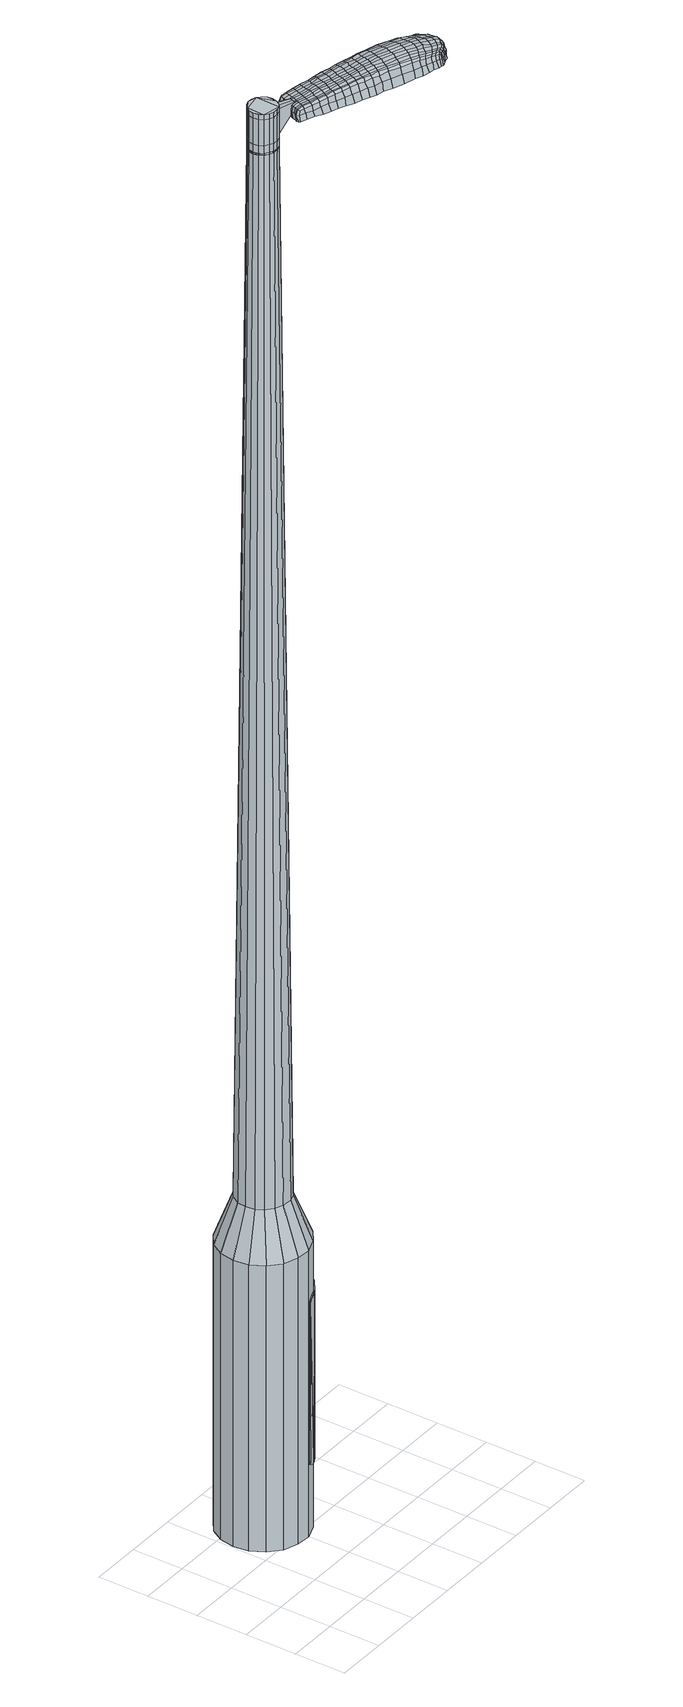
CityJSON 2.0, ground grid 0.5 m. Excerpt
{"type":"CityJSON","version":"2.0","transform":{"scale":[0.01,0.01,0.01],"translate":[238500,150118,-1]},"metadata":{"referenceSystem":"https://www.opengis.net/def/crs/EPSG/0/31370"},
"CityObjects":{
"object1":{"type":"GenericCityObject","attributes":{"cluster":888,"mean_distance_to_centroid":0.348,"new_centroid_x":238500.92,"new_centroid_y":150119.32,"mean_distance_to_camera":9.05,"H1":8.86,"H2":5.64,"Z_final":110.63,"cluster2":-1,"proj_x":238499.27,"proj_y":150123.53,"id_line":41654,"bearing_l":68.67,"distance":4.52,"orientation":"right","G_obj":338.67},"geometry":[{"type":"MultiSurface","lod":"2","boundaries":[[[0,1,2,3]],[[1,4,5,2]],[[4,6,7,5]],[[6,8,9,7]],[[8,10,11,9]],[[10,12,13,11]],[[12,14,15,13]],[[14,16,17,15]],[[16,18,19,17]],[[18,20,21,19]],[[20,22,23,21]],[[22,24,25,23]],[[24,26,27,25]],[[26,28,29,27]],[[28,30,31,29]],[[30,32,33,31]],[[32,34,35,33]],[[34,0,3,35]],[[36,37,38,39]],[[38,40,41,42]],[[41,43,42]],[[42,44,45,46]],[[45,47,46]],[[46,48,49,50]],[[49,51,50]],[[42,46,50,38]],[[50,52,39,38]],[[53,36,39]],[[2,5,7,35]],[[7,9,11,15]],[[11,13,15]],[[15,17,19,23]],[[19,21,23]],[[23,25,27,31]],[[27,29,31]],[[15,23,31,7]],[[31,33,35,7]],[[3,2,35]],[[1,0,54,55]],[[0,34,56,54]],[[34,32,57,56]],[[32,30,58,57]],[[30,28,59,58]],[[28,26,60,59]],[[26,24,61,60]],[[24,22,62,61]],[[22,20,63,62]],[[20,18,64,63]],[[18,16,65,64]],[[16,14,66,65]],[[14,12,67,66]],[[12,10,68,67]],[[10,8,69,68]],[[8,6,70,69]],[[6,4,71,70]],[[4,1,55,71]],[[55,54,72,73]],[[54,56,74,72]],[[56,57,75,74]],[[57,58,76,75]],[[58,59,77,76]],[[59,60,78,77]],[[60,61,79,78]],[[61,62,80,79]],[[62,63,81,80]],[[63,64,82,81]],[[64,65,83,82]],[[65,66,84,83]],[[66,67,85,84]],[[67,68,86,85]],[[68,69,87,86]],[[69,70,88,87]],[[70,71,89,88]],[[71,55,73,89]],[[90,91,92,93]],[[74,94,91,90]],[[95,96,94,74]],[[97,98,96,95]],[[99,100,98,97]],[[101,102,100,99]],[[103,104,102,101]],[[105,106,104,103]],[[81,107,106,105]],[[108,109,107,81]],[[110,111,109,108]],[[112,113,111,110]],[[114,115,113,112]],[[86,116,115,114]],[[117,118,116,86]],[[119,120,118,117]],[[121,122,120,119]],[[93,92,122,121]],[[123,124,125,126]],[[127,123,126,128]],[[129,127,128,130]],[[131,129,130,132]],[[133,131,132,134]],[[135,133,134,136]],[[137,135,136,138]],[[139,137,138,140]],[[141,139,140,142]],[[143,141,142,144]],[[145,143,144,146]],[[147,145,146,148]],[[149,147,148,150]],[[151,149,150,152]],[[153,151,152,154]],[[155,153,154,156]],[[73,72,90,93]],[[72,74,90]],[[75,95,74]],[[75,76,97,95]],[[76,77,99,97]],[[77,78,101,99]],[[78,79,103,101]],[[79,80,105,103]],[[80,81,105]],[[82,108,81]],[[82,83,110,108]],[[83,84,112,110]],[[84,85,114,112]],[[85,86,114]],[[87,117,86]],[[87,88,119,117]],[[88,89,121,119]],[[89,73,93,121]],[[157,158,92,91]],[[158,159,122,92]],[[159,160,120,122]],[[160,161,118,120]],[[161,116,118]],[[162,115,116]],[[162,163,113,115]],[[163,164,111,113]],[[164,165,109,111]],[[165,107,109]],[[166,106,107]],[[166,167,104,106]],[[167,168,102,104]],[[168,169,100,102]],[[169,170,98,100]],[[170,171,96,98]],[[171,94,96]],[[157,91,94]],[[39,52,155,172]],[[158,157,173,156]],[[53,39,172,124]],[[157,94,125,173]],[[36,53,124,123]],[[94,171,126,125]],[[37,36,123,127]],[[171,170,128,126]],[[38,37,127,129]],[[170,169,130,128]],[[40,38,129,131]],[[169,168,132,130]],[[41,40,131,133]],[[168,167,134,132]],[[43,41,133,135]],[[167,166,136,134]],[[42,43,135,137]],[[166,107,138,136]],[[44,42,137,139]],[[107,165,140,138]],[[45,44,139,141]],[[165,164,142,140]],[[47,45,141,143]],[[164,163,144,142]],[[46,47,143,145]],[[163,162,146,144]],[[48,46,145,147]],[[162,116,148,146]],[[49,48,147,149]],[[116,161,150,148]],[[51,49,149,151]],[[161,160,152,150]],[[50,51,151,153]],[[160,159,154,152]],[[52,50,153,155]],[[159,158,156,154]],[[155,156,174,175]],[[156,173,176,174]],[[173,125,177,176]],[[125,124,178,177]],[[124,172,179,178]],[[172,155,175,179]],[[180,181,182,183]],[[184,180,183,185]],[[180,184,186,187]],[[181,180,187,188]],[[189,190,191,192]],[[193,189,192,194]],[[189,193,195,196]],[[190,189,196,197]],[[198,199,200,201]],[[202,198,201,203]],[[198,202,204,205]],[[199,198,205,206]],[[207,208,209,210]],[[211,207,210,212]],[[207,211,213,214]],[[208,207,214,215]],[[216,217,218,219]],[[220,216,219,221]],[[216,220,222,223]],[[217,216,223,224]],[[225,226,227,228]],[[229,225,228,230]],[[225,229,231,232]],[[226,225,232,233]],[[234,235,236,237]],[[226,234,237,227]],[[234,226,233,238]],[[235,234,238,239]],[[240,241,242,243]],[[235,240,243,236]],[[240,235,239,244]],[[241,240,244,245]],[[246,184,185,247]],[[241,246,247,242]],[[246,241,245,248]],[[184,246,248,186]],[[249,250,251,252]],[[253,249,252,254]],[[249,253,255,256]],[[250,249,256,257]],[[258,259,260,261]],[[250,258,261,251]],[[258,250,257,262]],[[259,258,262,263]],[[264,265,266,267]],[[259,264,267,260]],[[264,259,263,268]],[[265,264,268,269]],[[270,271,272,273]],[[265,270,273,266]],[[270,265,269,274]],[[271,270,274,275]],[[276,181,188,277]],[[271,276,277,272]],[[276,271,275,278]],[[181,276,278,182]],[[279,280,281,282]],[[283,279,282,284]],[[279,283,285,286]],[[280,279,286,287]],[[288,289,290,291]],[[280,288,291,281]],[[288,280,287,292]],[[289,288,292,293]],[[294,295,296,297]],[[289,294,297,290]],[[294,289,293,298]],[[295,294,298,299]],[[300,193,194,301]],[[295,300,301,296]],[[300,295,299,302]],[[193,300,302,195]],[[303,304,305,306]],[[307,303,306,308]],[[303,307,309,310]],[[304,303,310,311]],[[312,313,314,315]],[[304,312,315,305]],[[312,304,311,316]],[[313,312,316,317]],[[318,319,320,321]],[[313,318,321,314]],[[318,313,317,322]],[[319,318,322,323]],[[324,325,326,327]],[[319,324,327,320]],[[324,319,323,328]],[[325,324,328,329]],[[330,190,197,331]],[[325,330,331,326]],[[330,325,329,332]],[[190,330,332,191]],[[333,219,218,334]],[[335,333,334,336]],[[333,335,337,338]],[[219,333,338,221]],[[339,335,336,340]],[[341,339,340,342]],[[339,341,343,344]],[[335,339,344,337]],[[345,341,342,346]],[[347,345,346,348]],[[345,347,349,350]],[[341,345,350,343]],[[351,347,348,352]],[[353,351,352,354]],[[351,353,355,356]],[[347,351,356,349]],[[357,353,354,358]],[[208,357,358,209]],[[357,208,215,359]],[[353,357,359,355]],[[360,361,206,205]],[[362,360,205,204]],[[360,362,363,364]],[[361,360,364,365]],[[366,367,365,364]],[[368,366,364,363]],[[366,368,369,370]],[[367,366,370,371]],[[372,373,371,370]],[[374,372,370,369]],[[372,374,375,376]],[[373,372,376,377]],[[378,379,377,376]],[[380,378,376,375]],[[378,380,213,211]],[[379,378,211,212]],[[381,382,383,384]],[[283,381,384,285]],[[381,283,284,385]],[[382,381,385,386]],[[387,202,203,388]],[[382,387,388,383]],[[387,382,386,389]],[[202,387,389,204]],[[390,391,392,393]],[[229,390,393,231]],[[390,229,230,394]],[[391,390,394,395]],[[396,397,398,399]],[[391,396,399,392]],[[396,391,395,400]],[[397,396,400,401]],[[402,199,206,403]],[[397,402,403,398]],[[402,397,401,404]],[[199,402,404,200]],[[405,406,407,408]],[[187,405,408,188]],[[405,187,186,409]],[[406,405,409,410]],[[411,412,413,414]],[[406,411,414,407]],[[411,406,410,415]],[[412,411,415,416]],[[417,210,209,418]],[[412,417,418,413]],[[417,412,416,419]],[[210,417,419,212]],[[420,421,422,423]],[[192,420,423,194]],[[420,192,191,424]],[[421,420,424,425]],[[426,214,213,427]],[[421,426,427,422]],[[426,421,425,428]],[[214,426,428,215]],[[429,430,431,432]],[[307,429,432,309]],[[429,307,308,433]],[[430,429,433,434]],[[435,220,221,436]],[[430,435,436,431]],[[435,430,434,437]],[[220,435,437,222]],[[438,439,440,441]],[[253,438,441,255]],[[438,253,254,442]],[[439,438,442,443]],[[444,445,446,447]],[[439,444,447,440]],[[444,439,443,448]],[[445,444,448,449]],[[450,217,224,451]],[[445,450,451,446]],[[450,445,449,452]],[[217,450,452,218]],[[453,454,443,442]],[[252,453,442,254]],[[453,252,251,455]],[[454,453,455,456]],[[457,458,449,448]],[[454,457,448,443]],[[457,454,456,459]],[[458,457,459,460]],[[461,334,218,452]],[[458,461,452,449]],[[461,458,460,462]],[[334,461,462,336]],[[463,464,465,466]],[[310,463,466,311]],[[463,310,309,432]],[[464,463,432,431]],[[467,338,337,468]],[[464,467,468,465]],[[467,464,431,436]],[[338,467,436,221]],[[469,470,456,455]],[[261,469,455,251]],[[469,261,260,471]],[[470,469,471,472]],[[473,474,460,459]],[[470,473,459,456]],[[473,470,472,475]],[[474,473,475,476]],[[477,340,336,462]],[[474,477,462,460]],[[477,474,476,478]],[[340,477,478,342]],[[479,480,481,482]],[[316,479,482,317]],[[479,316,311,466]],[[480,479,466,465]],[[483,344,343,484]],[[480,483,484,481]],[[483,480,465,468]],[[344,483,468,337]],[[485,486,472,471]],[[267,485,471,260]],[[485,267,266,487]],[[486,485,487,488]],[[489,490,476,475]],[[486,489,475,472]],[[489,486,488,491]],[[490,489,491,492]],[[493,346,342,478]],[[490,493,478,476]],[[493,490,492,494]],[[346,493,494,348]],[[495,496,497,498]],[[322,495,498,323]],[[495,322,317,482]],[[496,495,482,481]],[[499,350,349,500]],[[496,499,500,497]],[[499,496,481,484]],[[350,499,484,343]],[[501,502,488,487]],[[273,501,487,266]],[[501,273,272,503]],[[502,501,503,504]],[[505,506,492,491]],[[502,505,491,488]],[[505,502,504,507]],[[506,505,507,508]],[[509,352,348,494]],[[506,509,494,492]],[[509,506,508,510]],[[352,509,510,354]],[[511,512,513,514]],[[328,511,514,329]],[[511,328,323,498]],[[512,511,498,497]],[[515,356,355,516]],[[512,515,516,513]],[[515,512,497,500]],[[356,515,500,349]],[[517,518,504,503]],[[277,517,503,272]],[[517,277,188,408]],[[518,517,408,407]],[[519,520,508,507]],[[518,519,507,504]],[[519,518,407,414]],[[520,519,414,413]],[[521,358,354,510]],[[520,521,510,508]],[[521,520,413,418]],[[358,521,418,209]],[[522,523,425,424]],[[332,522,424,191]],[[522,332,329,514]],[[523,522,514,513]],[[524,359,215,428]],[[523,524,428,425]],[[524,523,513,516]],[[359,524,516,355]],[[525,526,386,385]],[[282,525,385,284]],[[525,282,281,527]],[[526,525,527,528]],[[529,362,204,389]],[[526,529,389,386]],[[529,526,528,530]],[[362,529,530,363]],[[531,532,533,534]],[[232,531,534,233]],[[531,232,231,393]],[[532,531,393,392]],[[535,536,537,538]],[[532,535,538,533]],[[535,532,392,399]],[[536,535,399,398]],[[539,361,365,540]],[[536,539,540,537]],[[539,536,398,403]],[[361,539,403,206]],[[541,542,528,527]],[[291,541,527,281]],[[541,291,290,543]],[[542,541,543,544]],[[545,368,363,530]],[[542,545,530,528]],[[545,542,544,546]],[[368,545,546,369]],[[547,548,549,550]],[[238,547,550,239]],[[547,238,233,534]],[[548,547,534,533]],[[551,552,553,554]],[[548,551,554,549]],[[551,548,533,538]],[[552,551,538,537]],[[555,367,371,556]],[[552,555,556,553]],[[555,552,537,540]],[[367,555,540,365]],[[557,558,544,543]],[[297,557,543,290]],[[557,297,296,559]],[[558,557,559,560]],[[561,374,369,546]],[[558,561,546,544]],[[561,558,560,562]],[[374,561,562,375]],[[563,564,565,566]],[[244,563,566,245]],[[563,244,239,550]],[[564,563,550,549]],[[567,568,569,570]],[[564,567,570,565]],[[567,564,549,554]],[[568,567,554,553]],[[571,373,377,572]],[[568,571,572,569]],[[571,568,553,556]],[[373,571,556,371]],[[573,574,560,559]],[[301,573,559,296]],[[573,301,194,423]],[[574,573,423,422]],[[575,380,375,562]],[[574,575,562,560]],[[575,574,422,427]],[[380,575,427,213]],[[576,577,410,409]],[[248,576,409,186]],[[576,248,245,566]],[[577,576,566,565]],[[578,579,416,415]],[[577,578,415,410]],[[578,577,565,570]],[[579,578,570,569]],[[580,379,212,419]],[[579,580,419,416]],[[580,579,569,572]],[[379,580,572,377]],[[581,582,583,584]],[[584,583,585,586]],[[587,585,583,588]],[[588,583,582,589]],[[590,591,592,593]],[[593,592,594,595]],[[596,594,592,597]],[[597,592,591,598]],[[599,600,601,602]],[[602,601,603,604]],[[605,603,601,606]],[[606,601,600,607]],[[608,609,610,611]],[[611,610,612,613]],[[614,612,610,615]],[[615,610,609,616]],[[617,618,619,620]],[[620,619,621,622]],[[623,621,619,624]],[[624,619,618,625]],[[626,627,628,629]],[[629,628,630,631]],[[632,630,628,633]],[[633,628,627,634]],[[635,636,637,638]],[[638,637,627,626]],[[634,627,637,639]],[[639,637,636,640]],[[641,642,643,644]],[[644,643,636,635]],[[640,636,643,645]],[[645,643,642,646]],[[586,585,647,648]],[[648,647,642,641]],[[646,642,647,649]],[[649,647,585,587]],[[650,651,652,653]],[[653,652,654,655]],[[656,654,652,657]],[[657,652,651,658]],[[659,660,661,662]],[[662,661,651,650]],[[658,651,661,663]],[[663,661,660,664]],[[665,666,667,668]],[[668,667,660,659]],[[664,660,667,669]],[[669,667,666,670]],[[671,672,673,674]],[[674,673,666,665]],[[670,666,673,675]],[[675,673,672,676]],[[589,582,677,678]],[[678,677,672,671]],[[676,672,677,679]],[[679,677,582,581]],[[680,681,682,683]],[[683,682,684,685]],[[686,684,682,687]],[[687,682,681,688]],[[689,690,691,692]],[[692,691,681,680]],[[688,681,691,693]],[[693,691,690,694]],[[695,696,697,698]],[[698,697,690,689]],[[694,690,697,699]],[[699,697,696,700]],[[595,594,701,702]],[[702,701,696,695]],[[700,696,701,703]],[[703,701,594,596]],[[704,705,706,707]],[[707,706,708,709]],[[710,708,706,711]],[[711,706,705,712]],[[713,714,715,716]],[[716,715,705,704]],[[712,705,715,717]],[[717,715,714,718]],[[719,720,721,722]],[[722,721,714,713]],[[718,714,721,723]],[[723,721,720,724]],[[725,726,727,728]],[[728,727,720,719]],[[724,720,727,729]],[[729,727,726,730]],[[598,591,731,732]],[[732,731,726,725]],[[730,726,731,733]],[[733,731,591,590]],[[617,620,734,735]],[[735,734,736,737]],[[738,736,734,739]],[[739,734,620,622]],[[737,736,740,741]],[[741,740,742,743]],[[744,742,740,745]],[[745,740,736,738]],[[743,742,746,747]],[[747,746,748,749]],[[750,748,746,751]],[[751,746,742,744]],[[749,748,752,753]],[[753,752,754,755]],[[756,754,752,757]],[[757,752,748,750]],[[755,754,758,759]],[[759,758,609,608]],[[616,609,758,760]],[[760,758,754,756]],[[607,761,762,606]],[[606,762,763,605]],[[764,763,762,765]],[[765,762,761,766]],[[766,767,768,765]],[[765,768,769,764]],[[770,769,768,771]],[[771,768,767,772]],[[772,773,774,771]],[[771,774,775,770]],[[776,775,774,777]],[[777,774,773,778]],[[778,779,780,777]],[[777,780,781,776]],[[614,781,780,612]],[[612,780,779,613]],[[782,783,784,785]],[[785,784,684,686]],[[685,684,784,786]],[[786,784,783,787]],[[604,603,788,789]],[[789,788,783,782]],[[787,783,788,790]],[[790,788,603,605]],[[791,792,793,794]],[[794,793,630,632]],[[631,630,793,795]],[[795,793,792,796]],[[797,798,799,800]],[[800,799,792,791]],[[796,792,799,801]],[[801,799,798,802]],[[607,600,803,804]],[[804,803,798,797]],[[802,798,803,805]],[[805,803,600,599]],[[806,807,808,809]],[[809,808,588,589]],[[587,588,808,810]],[[810,808,807,811]],[[812,813,814,815]],[[815,814,807,806]],[[811,807,814,816]],[[816,814,813,817]],[[608,611,818,819]],[[819,818,813,812]],[[817,813,818,820]],[[820,818,611,613]],[[821,822,823,824]],[[824,823,593,595]],[[590,593,823,825]],[[825,823,822,826]],[[614,615,827,828]],[[828,827,822,821]],[[826,822,827,829]],[[829,827,615,616]],[[830,831,708,832]],[[832,708,710]],[[709,708,833]],[[833,708,831,834]],[[622,621,835,836]],[[836,835,831,830]],[[834,831,835,837]],[[837,835,621,623]],[[838,839,840,841]],[[841,840,654,656]],[[655,654,840,842]],[[842,840,839,843]],[[844,845,846,847]],[[847,846,839,838]],[[843,839,846,848]],[[848,846,845,849]],[[625,618,850,851]],[[851,850,845,844]],[[849,845,850,852]],[[852,850,618,617]],[[843,853,854,842]],[[842,854,653,655]],[[650,653,854,855]],[[855,854,853,856]],[[849,857,858,848]],[[848,858,853,843]],[[856,853,858,859]],[[859,858,857,860]],[[617,735,861,852]],[[852,861,857,849]],[[860,857,861,862]],[[862,861,735,737]],[[863,864,865,866]],[[866,865,711,712]],[[710,711,865,832]],[[832,865,864,830]],[[738,739,867,868]],[[868,867,864,863]],[[830,864,867,836]],[[836,867,739,622]],[[856,869,870,855]],[[855,870,662,650]],[[659,662,870,871]],[[871,870,869,872]],[[860,873,874,859]],[[859,874,869,856]],[[872,869,874,875]],[[875,874,873,876]],[[737,741,877,862]],[[862,877,873,860]],[[876,873,877,878]],[[878,877,741,743]],[[879,880,881,882]],[[882,881,717,718]],[[712,717,881,866]],[[866,881,880,863]],[[744,745,883,884]],[[884,883,880,879]],[[863,880,883,868]],[[868,883,745,738]],[[872,885,886,871]],[[871,886,668,659]],[[665,668,886,887]],[[887,886,885,888]],[[876,889,890,875]],[[875,890,885,872]],[[888,885,890,891]],[[891,890,889,892]],[[743,747,893,878]],[[878,893,889,876]],[[892,889,893,894]],[[894,893,747,749]],[[895,896,897,898]],[[898,897,723,724]],[[718,723,897,882]],[[882,897,896,879]],[[750,751,899,900]],[[900,899,896,895]],[[879,896,899,884]],[[884,899,751,744]],[[888,901,902,887]],[[887,902,674,665]],[[671,674,902,903]],[[902,901,903]],[[892,904,905,891]],[[891,905,901,888]],[[903,901,905,906]],[[906,905,904,907]],[[749,753,908,894]],[[894,908,904,892]],[[907,904,908,909]],[[909,908,753,755]],[[910,911,912,913]],[[913,912,729,730]],[[724,729,912,898]],[[898,912,911,895]],[[756,757,914,915]],[[915,914,911,910]],[[895,911,914,900]],[[900,914,757,750]],[[916,917,903]],[[903,917,678,671]],[[589,678,917,809]],[[809,917,916,806]],[[907,918,919,906]],[[906,919,916,903]],[[806,916,919,815]],[[815,919,918,812]],[[755,759,920,909]],[[909,920,918,907]],[[812,918,920,819]],[[819,920,759,608]],[[826,921,922,825]],[[825,922,733,590]],[[730,733,922,913]],[[913,922,921,910]],[[616,760,923,829]],[[829,923,921,826]],[[910,921,923,915]],[[915,923,760,756]],[[787,924,925,786]],[[786,925,683,685]],[[680,683,925,926]],[[926,925,924,927]],[[605,763,928,790]],[[790,928,924,787]],[[927,924,928,929]],[[929,928,763,764]],[[930,931,932,933]],[[933,932,633,634]],[[632,633,932,794]],[[794,932,931,791]],[[934,935,936,937]],[[937,936,931,930]],[[791,931,936,800]],[[800,936,935,797]],[[766,761,938,939]],[[939,938,935,934]],[[797,935,938,804]],[[804,938,761,607]],[[927,940,941,926]],[[926,941,692,680]],[[689,692,941,942]],[[942,941,940,943]],[[764,769,944,929]],[[929,944,940,927]],[[943,940,944,945]],[[945,944,769,770]],[[946,947,948,949]],[[949,948,639,640]],[[634,639,948,933]],[[933,948,947,930]],[[950,951,952,953]],[[953,952,947,946]],[[930,947,952,937]],[[937,952,951,934]],[[772,767,954,955]],[[955,954,951,950]],[[934,951,954,939]],[[939,954,767,766]],[[943,956,957,942]],[[942,957,698,689]],[[695,698,957,958]],[[958,957,956,959]],[[770,775,960,945]],[[945,960,956,943]],[[959,956,960,961]],[[961,960,775,776]],[[962,963,964,965]],[[965,964,645,646]],[[640,645,964,949]],[[949,964,963,946]],[[966,967,968,969]],[[969,968,963,962]],[[946,963,968,953]],[[953,968,967,950]],[[778,773,970,971]],[[971,970,967,966]],[[950,967,970,955]],[[955,970,773,772]],[[959,972,973,958]],[[958,973,702,695]],[[595,702,973,824]],[[824,973,972,821]],[[776,781,974,961]],[[961,974,972,959]],[[821,972,974,828]],[[828,974,781,614]],[[811,975,976,810]],[[810,976,649,587]],[[646,649,976,965]],[[965,976,975,962]],[[817,977,978,816]],[[816,978,975,811]],[[962,975,978,969]],[[969,978,977,966]],[[613,779,979,820]],[[820,979,977,817]],[[966,977,979,971]],[[971,979,779,778]],[[581,584,183,182]],[[584,586,185,183]],[[596,597,196,195]],[[597,598,197,196]],[[599,602,201,200]],[[602,604,203,201]],[[623,624,223,222]],[[624,625,224,223]],[[626,629,228,227]],[[629,631,230,228]],[[635,638,237,236]],[[638,626,227,237]],[[641,644,243,242]],[[644,635,236,243]],[[586,648,247,185]],[[648,641,242,247]],[[656,657,256,255]],[[657,658,257,256]],[[658,663,262,257]],[[663,664,263,262]],[[664,669,268,263]],[[669,670,269,268]],[[670,675,274,269]],[[675,676,275,274]],[[676,679,278,275]],[[679,581,182,278]],[[686,687,286,285]],[[687,688,287,286]],[[688,693,292,287]],[[693,694,293,292]],[[694,699,298,293]],[[699,700,299,298]],[[700,703,302,299]],[[703,596,195,302]],[[704,707,306,305]],[[707,709,308,306]],[[713,716,315,314]],[[716,704,305,315]],[[719,722,321,320]],[[722,713,314,321]],[[725,728,327,326]],[[728,719,320,327]],[[598,732,331,197]],[[732,725,326,331]],[[782,785,384,383]],[[785,686,285,384]],[[604,789,388,203]],[[789,782,383,388]],[[631,795,394,230]],[[795,796,395,394]],[[796,801,400,395]],[[801,802,401,400]],[[802,805,404,401]],[[805,599,200,404]],[[709,833,433,308]],[[833,834,434,433]],[[834,837,437,434]],[[837,623,222,437]],[[838,841,441,440]],[[841,656,255,441]],[[844,847,447,446]],[[847,838,440,447]],[[625,851,451,224]],[[851,844,446,451]],[[980,981,982,983]],[[984,985,983,982]],[[986,987,988,989]],[[990,991,992,993]],[[981,994,995,982]],[[996,984,982,995]],[[997,986,989,998]],[[999,1000,991,990]],[[994,1001,1002,995]],[[1002,1003,996,995]],[[1004,997,998,1005]],[[1006,1000,999,1007]],[[1001,1008,1009,1002]],[[1009,1010,1003,1002]],[[1011,1004,1005,1012]],[[1013,1006,1007,1014]],[[1015,1016,1017,1018]],[[1019,1020,1016,1015]],[[1019,1021,1022,1020]],[[1021,1023,1024,1022]],[[1025,1026,1027,1028]],[[1029,1030,1026,1025]],[[1031,1032,1030,1029]],[[1033,1034,1032,1031]],[[1028,1017,1016,1025]],[[1025,1016,1020,1029]],[[1020,1022,1031,1029]],[[1022,1024,1033,1031]],[[989,988,985,984]],[[998,989,984,996]],[[1003,1005,998,996]],[[1010,1012,1005,1003]],[[990,993,987,986]],[[999,990,986,997]],[[1007,999,997,1004]],[[1014,1007,1004,1011]],[[991,1015,1018,992]],[[1000,1019,1015,991]],[[1021,1019,1000,1006]],[[1023,1021,1006,1013]],[[1035,1036,1037,1038]],[[1037,1039,1040,1041]],[[1037,1041,1042,1043]],[[1037,1043,1038]],[[1044,1035,1038,1045]],[[1046,1045,1038,1047]],[[1048,1047,1038]],[[1049,1037,1036,1050]],[[1051,1049,1050,1052]],[[1053,1051,1052,1054]],[[1055,1053,1054,1056]],[[1057,1055,1056,1058]],[[1058,1059,1060,1061]],[[1058,1061,1062,1063]],[[1058,1063,1064,1065]],[[1064,1066,1067,1068]],[[1064,1068,1069,1070]],[[1064,1070,1065]],[[1058,1065,1057]],[[1071,1072,1036,1035]],[[1073,1074,1039,1037]],[[1075,1076,1048,1038]],[[1072,1077,1050,1036]],[[1078,1073,1037,1049]],[[1077,1079,1052,1050]],[[1080,1078,1049,1051]],[[1079,1081,1054,1052]],[[1082,1080,1051,1053]],[[1081,1083,1056,1054]],[[1084,1082,1053,1055]],[[1083,1085,1058,1056]],[[1086,1084,1055,1057]],[[1085,1087,1059,1058]],[[1088,1089,1066,1064]],[[1090,1086,1057,1065]],[[1060,1059,1087,1091]],[[1061,1060,1091,1092]],[[1062,1061,1092,1093]],[[1063,1062,1093,1094]],[[1064,1063,1094,1088]],[[1095,1071,1035,1044]],[[1096,1095,1044,1045]],[[1097,1096,1045,1046]],[[1098,1097,1046,1047]],[[1076,1098,1047,1048]],[[1040,1039,1074,1099]],[[1067,1066,1089,1100]],[[1041,1040,1099,1101]],[[1042,1041,1101,1102]],[[1043,1042,1102,1103]],[[1038,1043,1103,1075]],[[1068,1067,1100,1104]],[[1069,1068,1104,1105]],[[1070,1069,1105,1106]],[[1065,1070,1106,1090]]]}]}
},
"vertices":[
[133,118,384],[126,105,384],[126,105,96],[133,118,96],[114,96,384],[114,96,96],[100,91,384],[100,91,96],[86,92,384],[86,92,96],[72,97,384],[72,97,96],[61,107,384],[61,107,96],[54,120,384],[54,120,96],[52,134,384],[52,134,96],[55,149,384],[55,149,96],[62,161,384],[62,161,96],[74,170,384],[74,170,96],[88,175,384],[88,175,96],[102,175,384],[102,175,96],[116,169,384],[116,169,96],[127,160,384],[127,160,96],[134,147,384],[134,147,96],[136,132,384],[136,132,96],[107,138,1524],[104,142,1524],[101,145,1524],[106,128,1524],[97,146,1524],[92,147,1524],[84,142,1524],[87,145,1524],[81,138,1524],[80,134,1524],[83,125,1524],[81,129,1524],[87,122,1524],[91,120,1524],[100,121,1524],[96,120,1524],[104,124,1524],[107,133,1524],[117,124,429],[113,117,429],[119,133,429],[118,141,429],[114,149,429],[107,155,429],[99,158,429],[90,158,429],[82,155,429],[75,150,429],[70,142,429],[69,134,429],[70,125,429],[74,118,429],[81,112,429],[89,109,429],[98,108,429],[106,111,429],[106,128,1483],[104,124,1483],[107,133,1483],[107,138,1483],[104,142,1483],[101,145,1483],[97,146,1483],[92,147,1483],[87,145,1483],[84,142,1483],[81,138,1483],[80,134,1483],[81,129,1483],[83,125,1483],[87,122,1483],[91,120,1483],[96,120,1483],[100,121,1483],[106,129,1483],[106,129,1485],[104,125,1485],[104,125,1483],[107,133,1485],[106,137,1483],[106,137,1485],[104,141,1483],[104,141,1485],[101,144,1483],[101,144,1485],[96,146,1483],[96,146,1485],[92,146,1483],[92,146,1485],[88,145,1483],[88,145,1485],[84,142,1485],[82,138,1483],[82,138,1485],[81,134,1483],[81,134,1485],[82,129,1483],[82,129,1485],[84,125,1483],[84,125,1485],[87,122,1485],[91,121,1483],[91,121,1485],[96,121,1483],[96,121,1485],[100,122,1483],[100,122,1485],[107,138,1519],[107,133,1519],[107,133,1493],[107,138,1493],[104,142,1519],[104,142,1493],[101,145,1519],[101,145,1493],[97,146,1519],[97,146,1493],[92,147,1519],[92,147,1493],[87,145,1519],[87,145,1493],[84,142,1519],[84,142,1493],[81,138,1519],[81,138,1493],[80,134,1519],[80,134,1493],[81,129,1519],[81,129,1493],[83,125,1519],[83,125,1493],[87,122,1519],[87,122,1493],[91,120,1519],[91,120,1493],[96,120,1519],[96,120,1493],[100,121,1519],[100,121,1493],[104,124,1519],[104,124,1493],[106,128,1485],[104,124,1485],[100,121,1485],[96,120,1485],[91,120,1485],[83,125,1485],[81,129,1485],[80,134,1485],[81,138,1485],[87,145,1485],[92,147,1485],[97,146,1485],[101,145,1485],[104,142,1485],[107,138,1485],[106,128,1519],[106,128,1493],[123,119,1513],[123,119,1518],[124,122,1513],[125,125,1513],[125,125,1518],[124,122,1518],[186,76,1519],[179,79,1518],[180,77,1509],[186,75,1510],[194,73,1519],[194,71,1510],[193,75,1526],[185,78,1525],[179,81,1525],[200,112,1519],[193,115,1518],[192,113,1525],[199,111,1525],[208,109,1519],[207,108,1526],[210,110,1510],[202,113,1510],[195,115,1509],[262,69,1519],[261,66,1519],[261,65,1513],[263,69,1513],[262,73,1519],[263,73,1513],[261,74,1524],[260,70,1524],[259,66,1524],[193,96,1530],[186,99,1529],[185,96,1529],[192,93,1530],[201,93,1531],[200,90,1531],[203,96,1530],[194,100,1530],[187,102,1529],[118,125,1512],[117,123,1512],[118,122,1517],[119,125,1517],[119,128,1512],[120,127,1517],[120,128,1506],[119,125,1506],[117,122,1506],[241,56,1519],[238,57,1519],[239,55,1512],[242,55,1512],[244,56,1518],[244,54,1512],[244,57,1522],[242,57,1523],[238,58,1524],[234,58,1519],[228,60,1519],[229,58,1512],[234,57,1512],[234,60,1524],[228,61,1525],[223,62,1519],[215,64,1519],[216,63,1511],[223,60,1511],[222,63,1526],[215,66,1526],[205,69,1519],[205,67,1510],[204,70,1526],[119,107,1513],[125,104,1513],[125,105,1518],[118,108,1517],[114,110,1512],[115,110,1516],[114,109,1506],[119,106,1507],[126,103,1507],[132,101,1514],[139,98,1515],[139,99,1520],[132,102,1519],[133,99,1507],[140,96,1507],[146,95,1515],[153,91,1516],[152,93,1522],[146,96,1521],[146,93,1508],[153,90,1508],[159,88,1517],[166,85,1517],[166,87,1524],[159,90,1523],[160,86,1508],[167,83,1509],[173,82,1518],[172,84,1524],[173,80,1509],[255,89,1519],[252,91,1519],[251,90,1524],[254,88,1523],[257,88,1518],[256,87,1522],[258,89,1512],[257,90,1512],[254,92,1512],[248,93,1519],[243,95,1519],[242,94,1525],[247,92,1524],[249,94,1512],[244,96,1512],[237,98,1519],[230,101,1519],[229,100,1526],[236,97,1526],[239,99,1511],[232,102,1511],[219,105,1519],[218,104,1526],[221,106,1510],[130,135,1513],[137,133,1513],[138,134,1507],[131,136,1507],[124,137,1512],[125,137,1506],[125,136,1516],[129,135,1517],[136,132,1518],[144,131,1514],[151,128,1515],[153,129,1507],[146,131,1507],[143,130,1519],[150,127,1520],[158,126,1515],[165,124,1516],[167,125,1508],[160,127,1508],[157,125,1521],[164,123,1522],[173,121,1517],[180,119,1517],[181,120,1509],[174,122,1508],[171,120,1523],[178,118,1524],[186,117,1518],[188,118,1509],[185,116,1524],[124,123,1519],[123,120,1519],[131,120,1520],[130,118,1520],[132,123,1520],[125,125,1519],[138,117,1522],[137,115,1522],[145,115,1523],[144,112,1523],[146,118,1523],[139,120,1521],[152,112,1524],[151,109,1524],[158,109,1525],[157,107,1525],[160,112,1525],[153,115,1524],[165,107,1526],[164,104,1526],[172,104,1527],[171,101,1527],[174,107,1527],[167,110,1526],[179,101,1528],[178,98,1528],[180,105,1528],[258,71,1527],[256,67,1527],[258,75,1526],[254,77,1527],[253,73,1528],[252,69,1528],[248,75,1529],[246,71,1529],[248,79,1528],[242,82,1530],[241,78,1530],[239,74,1530],[234,80,1531],[233,77,1531],[235,84,1530],[227,87,1531],[225,84,1531],[224,80,1531],[213,88,1531],[212,85,1531],[215,92,1531],[259,86,1518],[260,83,1519],[261,84,1513],[260,87,1513],[257,86,1523],[259,83,1523],[262,78,1519],[263,79,1513],[260,79,1524],[246,56,1518],[249,57,1518],[248,58,1523],[245,57,1523],[247,55,1513],[249,56,1513],[252,58,1519],[256,60,1519],[254,61,1524],[251,59,1523],[253,57,1513],[256,60,1513],[258,63,1519],[257,63,1524],[259,62,1513],[186,80,1528],[187,82,1528],[180,84,1528],[179,83,1527],[194,76,1528],[195,78,1529],[188,84,1529],[189,87,1530],[182,90,1529],[181,87,1528],[196,80,1529],[197,83,1530],[190,90,1530],[184,93,1529],[199,86,1531],[198,110,1528],[197,108,1529],[205,105,1529],[206,107,1528],[191,112,1527],[190,110,1528],[196,104,1529],[204,101,1530],[189,106,1528],[122,136,1512],[121,135,1512],[122,134,1517],[123,135,1517],[123,137,1506],[122,135,1506],[120,131,1512],[121,131,1517],[121,132,1506],[112,112,1512],[113,113,1512],[113,112,1506],[113,110,1506],[114,112,1517],[114,113,1517],[114,115,1512],[115,118,1512],[115,117,1506],[114,114,1506],[115,115,1517],[116,118,1517],[116,120,1512],[116,120,1506],[117,120,1517],[119,110,1519],[119,111,1519],[125,107,1520],[126,108,1520],[120,113,1519],[121,116,1519],[127,110,1520],[128,113,1520],[122,118,1519],[129,115,1520],[128,133,1519],[127,132,1519],[134,129,1520],[135,131,1520],[126,129,1519],[133,126,1520],[132,104,1521],[133,105,1521],[139,101,1522],[140,102,1522],[134,107,1521],[135,110,1521],[141,104,1522],[142,107,1523],[136,112,1522],[143,110,1523],[142,129,1521],[141,127,1521],[149,124,1522],[149,126,1522],[140,124,1521],[147,121,1522],[146,98,1523],[147,99,1523],[153,95,1524],[153,96,1524],[147,102,1523],[148,104,1524],[154,99,1525],[155,101,1525],[149,107,1524],[156,104,1525],[156,124,1523],[156,122,1523],[163,119,1524],[163,122,1524],[154,119,1524],[161,116,1525],[159,92,1525],[160,93,1525],[166,89,1526],[167,90,1526],[161,96,1526],[162,98,1526],[168,93,1527],[169,96,1527],[163,101,1526],[170,98,1527],[170,119,1525],[170,117,1525],[176,115,1526],[177,117,1526],[168,114,1526],[175,111,1527],[173,86,1527],[173,87,1527],[174,90,1527],[176,93,1528],[177,96,1528],[184,114,1527],[183,112,1527],[182,109,1528],[255,87,1525],[256,84,1525],[252,88,1526],[253,86,1526],[258,80,1526],[254,81,1527],[243,58,1525],[246,59,1525],[242,60,1526],[240,59,1525],[249,60,1525],[252,62,1526],[248,63,1527],[245,61,1526],[254,64,1526],[250,66,1527],[247,90,1526],[248,88,1527],[242,93,1527],[242,91,1528],[248,84,1528],[242,86,1529],[235,60,1526],[237,61,1527],[231,63,1528],[229,62,1527],[239,63,1527],[242,65,1528],[235,68,1529],[233,65,1528],[244,68,1528],[238,71,1530],[236,96,1528],[236,93,1529],[228,99,1528],[228,96,1529],[236,89,1529],[228,92,1530],[223,64,1528],[225,66,1528],[217,69,1529],[216,67,1528],[227,68,1529],[229,70,1530],[221,74,1530],[219,71,1530],[231,73,1530],[222,77,1531],[217,103,1529],[217,100,1529],[216,96,1530],[205,72,1528],[206,73,1529],[207,76,1530],[209,79,1530],[211,82,1531],[181,79,1509],[180,81,1518],[187,78,1518],[187,76,1509],[194,75,1519],[195,73,1510],[194,77,1525],[186,80,1525],[180,83,1525],[191,112,1525],[193,113,1518],[199,110,1518],[198,109,1525],[207,107,1519],[206,106,1525],[209,108,1510],[201,111,1509],[194,114,1509],[259,66,1513],[259,67,1519],[260,70,1519],[261,70,1513],[260,73,1519],[261,73,1513],[259,74,1524],[258,70,1524],[257,67,1524],[185,96,1528],[186,98,1528],[193,96,1529],[192,93,1529],[202,93,1529],[200,90,1529],[203,96,1529],[194,99,1529],[188,102,1528],[120,122,1516],[119,122,1512],[120,124,1512],[121,124,1516],[121,127,1512],[122,127,1516],[122,127,1506],[121,124,1506],[120,122,1506],[239,57,1512],[239,59,1519],[242,58,1518],[242,57,1512],[244,58,1518],[244,56,1512],[243,59,1522],[242,59,1523],[239,60,1523],[229,60,1512],[229,62,1519],[234,60,1519],[235,58,1512],[234,62,1524],[229,63,1525],[217,64,1511],[216,66,1519],[223,64,1519],[224,62,1511],[223,65,1525],[216,68,1526],[205,70,1519],[206,69,1510],[205,72,1526],[126,107,1518],[126,106,1513],[120,109,1513],[119,110,1517],[115,111,1512],[116,112,1515],[116,110,1506],[120,108,1506],[127,104,1507],[140,101,1520],[140,99,1514],[133,103,1514],[133,104,1519],[134,101,1507],[141,98,1507],[153,95,1522],[154,93,1516],[147,96,1515],[147,98,1521],[147,95,1508],[154,91,1508],[167,89,1523],[167,87,1517],[160,90,1516],[160,92,1522],[161,88,1508],[168,85,1508],[174,84,1517],[173,86,1524],[174,82,1509],[250,88,1523],[251,89,1519],[254,88,1518],[253,87,1523],[256,86,1518],[255,86,1522],[257,87,1512],[255,88,1512],[253,90,1512],[241,93,1525],[242,94,1519],[247,91,1519],[246,90,1524],[248,92,1512],[243,95,1512],[228,98,1526],[229,99,1519],[236,96,1519],[235,95,1525],[238,97,1511],[231,100,1511],[218,103,1519],[217,102,1526],[220,104,1510],[138,132,1507],[136,131,1513],[129,133,1513],[131,134,1506],[124,135,1512],[126,135,1506],[125,134,1515],[129,133,1517],[135,130,1518],[152,127,1507],[151,126,1514],[144,129,1514],[145,130,1507],[143,128,1519],[150,126,1520],[167,123,1508],[165,122,1516],[158,124,1515],[159,125,1508],[157,123,1521],[164,121,1522],[181,118,1508],[179,117,1517],[172,120,1516],[174,120,1508],[171,119,1522],[178,116,1523],[186,115,1517],[188,116,1509],[184,114,1524],[125,122,1518],[124,120,1518],[131,120,1519],[130,117,1519],[132,123,1519],[126,125,1518],[138,117,1520],[137,115,1520],[145,114,1521],[144,112,1521],[146,117,1521],[139,120,1520],[152,112,1523],[151,109,1523],[159,109,1524],[158,106,1524],[160,112,1524],[153,115,1523],[166,106,1525],[165,104,1525],[173,104,1526],[172,101,1526],[174,107,1526],[167,109,1525],[180,101,1527],[179,98,1527],[181,104,1527],[255,68,1526],[256,71,1526],[257,75,1525],[253,76,1526],[253,73,1526],[251,70,1526],[246,72,1528],[247,75,1528],[248,79,1527],[241,81,1528],[240,78,1529],[239,74,1529],[232,77,1530],[234,80,1530],[235,84,1529],[226,87,1530],[225,83,1530],[224,80,1530],[212,85,1530],[213,88,1530],[215,92,1530],[259,83,1513],[258,83,1518],[257,85,1518],[258,86,1512],[256,85,1523],[257,83,1523],[259,78,1519],[260,78,1513],[258,78,1523],[247,60,1523],[248,59,1518],[246,58,1518],[245,59,1523],[246,57,1512],[248,57,1512],[253,62,1523],[254,62,1519],[251,60,1519],[250,61,1523],[252,59,1513],[255,61,1513],[257,64,1519],[255,65,1524],[257,64,1513],[181,85,1527],[187,82,1527],[187,81,1527],[180,84,1526],[194,78,1527],[195,79,1528],[183,90,1528],[190,87,1528],[188,84,1528],[182,87,1527],[196,81,1528],[198,84,1529],[191,90,1529],[184,93,1528],[199,87,1529],[205,104,1528],[197,107,1527],[197,108,1527],[206,106,1527],[191,111,1526],[190,109,1527],[196,103,1528],[204,100,1528],[189,106,1527],[124,133,1516],[123,134,1512],[124,134,1516],[125,135,1506],[125,134,1506],[122,131,1512],[123,130,1516],[123,131,1506],[116,111,1506],[115,112,1512],[114,112,1512],[115,111,1506],[116,112,1516],[116,113,1516],[117,116,1506],[117,117,1512],[116,114,1512],[116,114,1506],[117,115,1516],[118,117,1516],[118,119,1512],[119,119,1506],[119,119,1516],[120,111,1518],[120,110,1518],[126,107,1519],[127,108,1519],[122,115,1518],[121,113,1518],[127,110,1519],[128,113,1519],[123,118,1518],[129,115,1519],[135,129,1519],[128,131,1518],[129,132,1518],[135,130,1519],[127,128,1518],[134,126,1519],[133,105,1520],[133,104,1520],[140,101,1521],[140,102,1521],[135,110,1520],[134,107,1520],[141,104,1521],[142,107,1521],[136,112,1520],[143,109,1521],[149,124,1521],[142,126,1520],[142,127,1520],[149,125,1521],[141,123,1520],[148,121,1521],[147,99,1522],[147,98,1522],[154,95,1523],[154,96,1523],[149,104,1522],[148,102,1522],[155,99,1523],[156,101,1524],[150,107,1523],[157,104,1524],[163,119,1523],[156,121,1522],[156,123,1522],[163,120,1523],[155,118,1522],[162,116,1523],[161,93,1524],[160,93,1524],[167,90,1525],[163,98,1525],[162,96,1524],[168,93,1525],[169,96,1526],[164,101,1525],[171,98,1526],[177,114,1525],[170,117,1524],[170,118,1524],[177,115,1525],[169,113,1524],[175,111,1525],[174,88,1526],[174,87,1526],[176,93,1527],[175,90,1526],[177,96,1527],[184,112,1526],[184,113,1526],[182,108,1526],[255,83,1524],[254,86,1524],[251,87,1525],[252,85,1525],[256,79,1525],[253,81,1525],[242,61,1525],[245,60,1524],[243,60,1524],[240,61,1525],[247,64,1526],[251,63,1525],[248,61,1524],[244,62,1525],[253,65,1525],[250,67,1526],[247,87,1526],[246,89,1526],[241,92,1526],[241,90,1527],[248,83,1526],[241,86,1527],[231,65,1527],[237,63,1526],[235,62,1526],[229,64,1526],[235,69,1528],[242,66,1527],[239,64,1526],[233,66,1527],[244,69,1527],[237,71,1528],[235,92,1527],[235,94,1527],[228,97,1527],[228,96,1528],[235,88,1528],[227,91,1529],[217,70,1528],[225,67,1527],[224,66,1527],[216,69,1527],[221,74,1529],[229,71,1529],[227,69,1528],[219,72,1528],[231,74,1529],[223,77,1530],[217,100,1528],[217,101,1528],[216,96,1529],[206,74,1528],[205,73,1528],[209,79,1529],[208,76,1529],[211,82,1530],[115,110,1508],[118,116,1508],[147,104,1509],[145,96,1509],[167,95,1510],[164,87,1510],[204,80,1512],[200,71,1512],[184,78,1511],[187,87,1511],[221,73,1513],[233,69,1514],[230,61,1514],[217,65,1513],[120,123,1508],[150,111,1509],[170,103,1510],[207,89,1512],[190,95,1511],[224,82,1513],[237,77,1514],[122,129,1508],[153,118,1509],[174,111,1510],[211,97,1512],[194,104,1511],[240,85,1514],[227,91,1513],[125,135,1508],[156,126,1509],[177,119,1510],[214,106,1512],[197,113,1511],[243,94,1514],[231,99,1513],[246,65,1514],[251,64,1514],[248,57,1514],[243,57,1514],[249,72,1514],[254,71,1514],[252,80,1514],[256,77,1514],[255,88,1514],[259,84,1514],[256,65,1515],[260,67,1515],[260,66,1515],[255,61,1515],[258,69,1515],[261,68,1515],[260,73,1515],[261,69,1515],[261,77,1515],[262,70,1515],[126,163,334],[129,160,334],[129,160,165],[118,169,171],[126,163,165],[123,165,165],[121,167,166],[119,168,167],[118,169,169],[123,165,334],[121,167,333],[119,168,332],[118,169,331],[118,169,328],[136,147,165],[136,147,334],[138,132,165],[138,132,334],[135,117,165],[135,117,334],[127,104,165],[127,104,334],[115,95,165],[115,95,334],[111,93,334],[108,92,334],[105,91,333],[103,91,332],[102,90,331],[102,90,328],[111,93,165],[102,90,171],[102,90,169],[103,91,167],[105,91,166],[108,92,165],[124,160,334],[127,158,334],[127,158,165],[124,160,165],[116,167,171],[116,167,328],[133,146,334],[133,146,165],[135,132,334],[135,132,165],[132,118,334],[132,118,165],[125,106,334],[125,106,165],[114,97,334],[114,97,165],[110,96,334],[101,93,328],[101,93,171],[110,96,165],[107,95,334],[104,94,333],[102,93,332],[101,93,331],[121,163,334],[119,165,333],[117,166,332],[116,167,331],[121,163,165],[101,93,169],[119,165,166],[117,166,167],[116,167,169],[102,93,167],[104,94,166],[107,95,165]
]}
